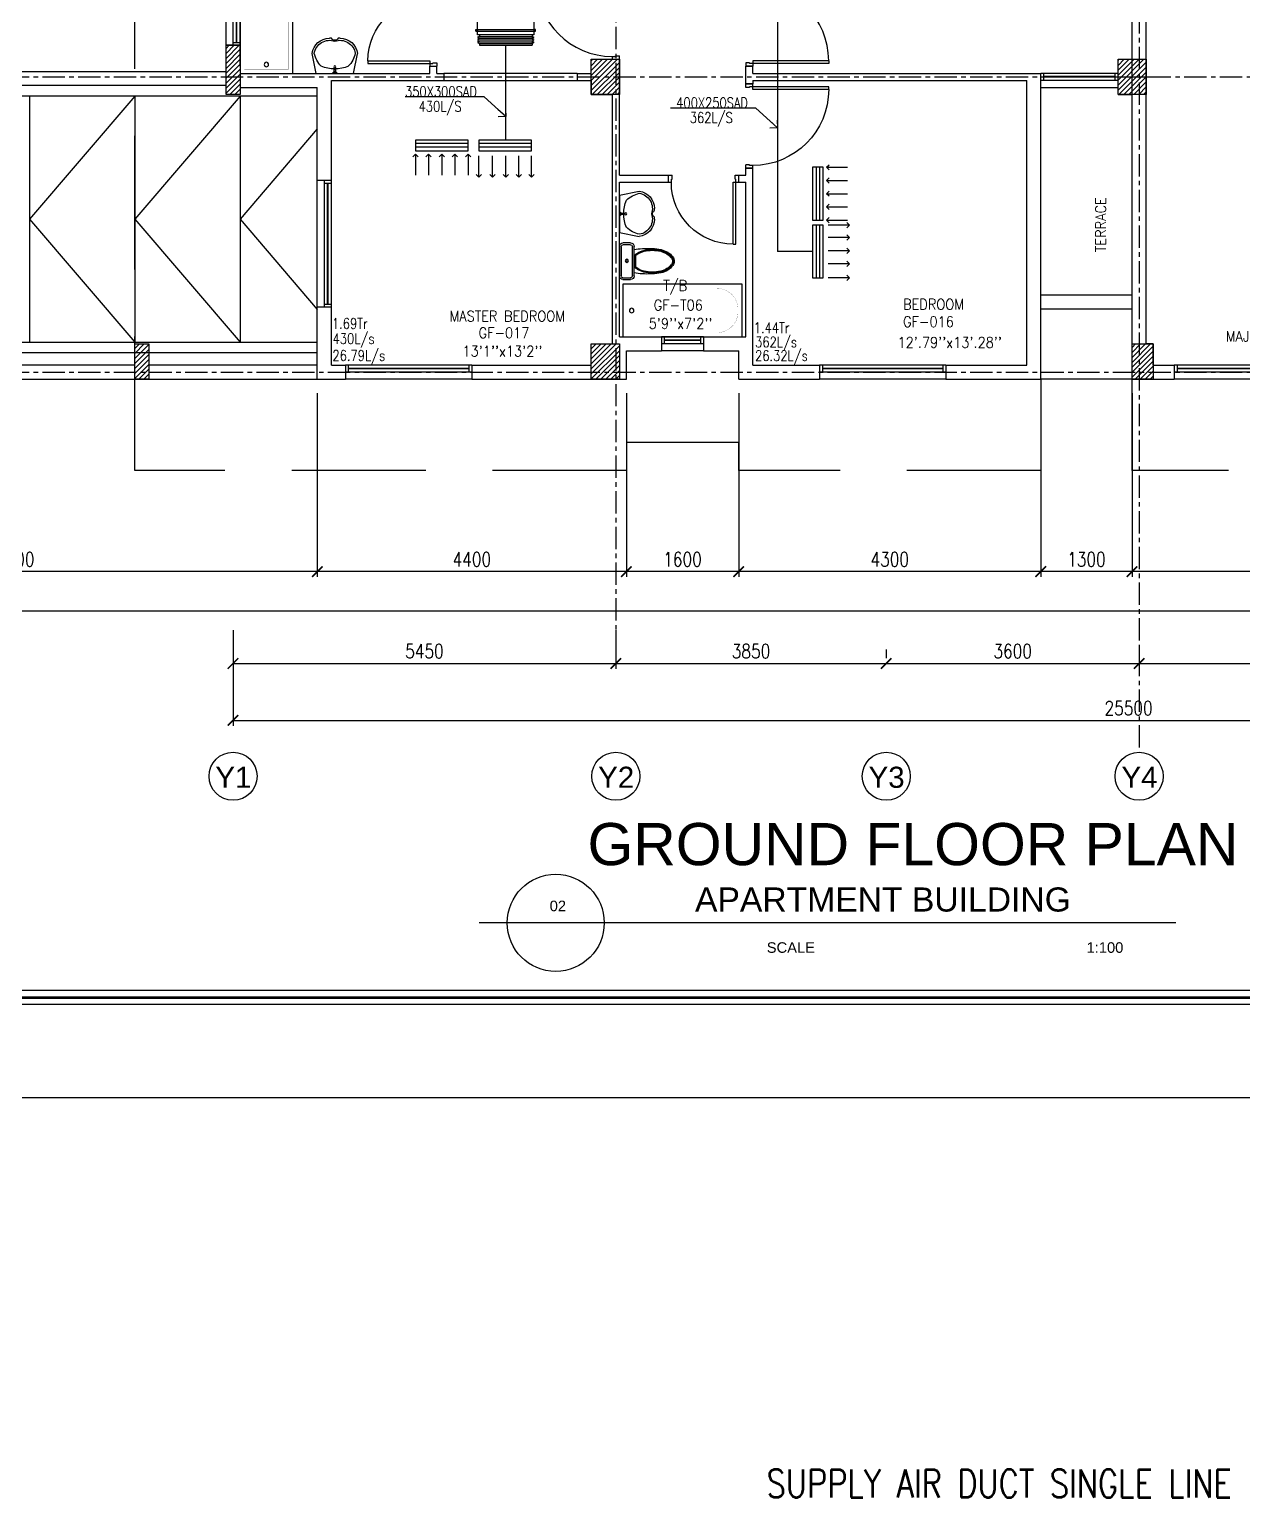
# Model space of a CAD drawing. Header units: millimetres. Extents: x -1288794 to 2153086, y -2701644 to -1335282.
# Drawn here: x 716046 to 733320, y -1525183 to -1504293 of the extents above; entities that cross this region are included whole.
import ezdxf
from ezdxf.enums import TextEntityAlignment as Align

# ---------------------------------------------------------------- set-up
doc = ezdxf.new("R2010")
doc.units = ezdxf.units.MM
doc.header["$LTSCALE"] = 100
doc.header["$PDMODE"] = 34
for name, pattern in [('CENTER', [50.8, 31.75, -6.35, 6.35, -6.35]), ('DASHED2', [9.525, 6.35, -3.175]), ('HIDDEN', [9.525, 6.35, -3.175])]:
    doc.linetypes.add(name, pattern=pattern)
for name, color, linetype in [('A-ANNO-DIMS', 1, 'Continuous'), ('A-ANNO-SYMB', 33, 'Continuous'), ('A-ANNO-TEXT', 8, 'Continuous'), ('A-AREA', 8, 'CENTER'), ('A-DOOR', 4, 'Continuous'), ('A-FLOR-OVHD', 4, 'DASHED2'), ('A-FLOR-PFIX', 8, 'Continuous'), ('A-FLOR-SPCL', 8, 'Continuous'), ('A-GLAZ', 5, 'Continuous'), ('A-GRID', 253, 'CENTER'), ('A-WALL-FULL', 8, 'Continuous'), ('AC- SUIPPOR', 7, 'HIDDEN'), ('AC-HLTEXT', 100, 'Continuous'), ('AC-SAD', 3, 'Continuous'), ('AC-SAD TEXT', 3, 'Continuous'), ('AC-UNIT', 5, 'Continuous'), ('HATCH', 251, 'Continuous'), ('L-WALK', 8, 'Continuous'), ('LOGO LINE', 7, 'Continuous'), ('LOGO1LINE', 7, 'Continuous'), ('RETURN GRILL RIGHT', 1, 'Continuous'), ('S-COL- HACT.', 9, 'Continuous'), ('S-COL.', 8, 'Continuous'), ('SUPPLY GRILL RIGHT', 3, 'Continuous'), ('TEXT', 4, 'Continuous'), ('WALL', 42, 'Continuous')]:
    doc.layers.add(name, color=color, linetype=linetype)
doc.styles.add('ISTILO', font='sanss___.ttf', dxfattribs={"width": 0.8, "height": 400})
doc.styles.add('ROMANS', font='romans.shx', dxfattribs={"width": 0.8})
doc.styles.add('SANSSERIF', font='sas_____.pfb')
doc.styles.add('SIMPLEX', font='simplex.shx', dxfattribs={"width": 0.8})
doc.dimstyles.new('100 of DIM2', dxfattribs={"dimscale": 0, "dimtxt": 200, "dimasz": 150, "dimexe": 75, "dimexo": 200, "dimgap": 75, "dimtad": 1, "dimdec": 0, "dimrnd": 5, "dimzin": 0, "dimdsep": 46, "dimtxsty": 'ROMANS', "dimblk": 'ARCHTICK', "dimcen": 100, "dimclrd": 94, "dimclre": 94, "dimclrt": 2, "dimadec": 0, "dimazin": 0, "dimtfac": 1, "dimtdec": 0, "dimtofl": 0, "dimtmove": 2, "dimatfit": 3, "dimldrblk": 'OPEN90', "dimfxl": 75, "dimtolj": 1, "dimtzin": 0, "dimarcsym": 0})
pattern_1 = [(45, (1840901.617, -1109556.65), (-35.355339, 35.355339), [])]

# ---------------------------------------------------------------- blocks, each defined once
blk = doc.blocks.new('W-180')
for p, q in [((1800, 100), (0, 100)), ((1800, 0), (0, 0)), ((40, 0), (40, 100)), ((1760, 100), (1760, 0))]:
    blk.add_line(p, q)
at = {"linetype": 'Continuous'}
for p, q in [((1760, 53), (40, 53)), ((1760, 47), (40, 47))]:
    blk.add_line(p, q, dxfattribs=at)
blk = doc.blocks.new('D-100-R1')
for p, q in [((-80, 980), (-80, 100)), ((-80, 980), (-40, 980)), ((-40, 980), (-40, 55)), ((-1000, 100), (-1000, 0)), ((-1000, 100), (-960, 100)), ((-960, 100), (-960, 55)), ((-960, 55), (-950, 55)), ((-950, 55), (-950, 0)), ((-80, 100), (0, 100)), ((-50, 55), (-50, 0)), ((-50, 55), (-40, 55)), ((-50, 0), (0, 0)), ((0, 100), (0, 0)), ((-1000, 0), (-950, 0))]:
    blk.add_line(p, q)
at = {"linetype": 'Continuous'}
blk.add_arc((-80, 100), 880, 90, 180, dxfattribs=at)
blk = doc.blocks.new('D-120-R1')
for p, q in [((-80, 1180), (-40, 1180)), ((-80, 1180), (-80, 100)), ((-40, 1180), (-40, 55)), ((-1200, 100), (-1160, 100)), ((-1200, 100), (-1200, 0)), ((-1160, 100), (-1160, 55)), ((-1160, 55), (-1150, 55)), ((-1150, 55), (-1150, 0)), ((-80, 100), (0, 100)), ((-50, 55), (-40, 55)), ((-50, 55), (-50, 0)), ((-50, 0), (0, 0)), ((0, 100), (0, 0)), ((-1200, 0), (-1150, 0))]:
    blk.add_line(p, q)
at = {"linetype": 'Continuous'}
blk.add_arc((-80, 100), 1080, 90, 180, dxfattribs=at)
blk = doc.blocks.new('LAV-4')
for p, q in [((-266, 0), (-322, -283)), ((-266, 0), (268, 0)), ((268, 0), (324, -280)), ((-48, -500), (-75, -500)), ((75, -500), (50, -500))]:
    blk.add_line(p, q)
for points in [[(-25, 0), (-25, -18), (25, -18), (25, 0)], [(-9, -20), (-9, -57), (8, -57), (8, -20)]]:
    blk.add_lwpolyline(points, close=True)
blk.add_circle((0, -91), 15.4)
for centre, radius, start, end in [((74, -366), 375, 135.3333, 167.1432), ((0, -539), 477, 66.1261, 113.874), ((-74, -366), 375, 12.5199, 44.6667), ((-75, -250), 250, 187.6784, 270), ((-75, -250), 220, 188.5814, 289.9523), ((75, -250), 220, 250.0878, 350.8515), ((75, -250), 250, 270, 353.0121), ((1, -527), 55.9, 28.7827, 151.2173), ((50, -499), 0, 238.1883, 0)]:
    blk.add_arc(centre, radius, start, end)
blk = doc.blocks.new('BT-2')
blk.add_lwpolyline([(0, 750), (1700, 750), (1700, 0), (0, 0)], close=True)
at = {"const_width": 2}
blk.add_lwpolyline([(60, 690), (1340, 690, -0.414214), (1640, 390), (1640, 360, -0.414214), (1340, 60), (60, 60)], format="xyb", close=True, dxfattribs=at)
blk.add_circle((125, 375), 31.9)
blk = doc.blocks.new('W-60')
for p, q in [((600, 100), (0, 100)), ((600, 0), (0, 0)), ((40, 0), (40, 100)), ((560, 100), (560, 0))]:
    blk.add_line(p, q)
at = {"linetype": 'Continuous'}
for p, q in [((560, 53), (40, 53)), ((560, 47), (40, 47))]:
    blk.add_line(p, q, dxfattribs=at)
blk = doc.blocks.new('WC-1')
for p, q in [((-210, 0), (210, 0)), ((-260, -160), (-260, -50)), ((-235, -160), (-235, -50)), ((-210, -25), (210, -25)), ((210, -185), (-210, -185)), ((235, -50), (235, -160)), ((260, -50), (260, -160)), ((210, -210), (-210, -210)), ((91, -223), (-91, -223)), ((86, -235), (-86, -235))]:
    blk.add_line(p, q)
for radius in [22.1, 17.1]:
    blk.add_circle((-6, -107), radius)
for centre, radius, start, end in [((-210, -50), 50, 90, 180), ((-210, -160), 50, 180, 270), ((-210, -50), 25, 90, 180), ((-210, -160), 25, 180, 270), ((210, -50), 50, 360, 90), ((210, -50), 25, 360, 90), ((210, -160), 25, 270, 360), ((210, -160), 50, 270, 360), ((722, -383), 904, 168.9529, 184.0632), ((352, -470), 520, 166.4766, 180), ((352, -470), 507, 166.4766, 180), ((178, -428), 341, 149.8586, 166.4766), ((178, -428), 328, 149.8586, 166.4766), ((69, -365), 214, 138.4152, 149.8586), ((69, -365), 201, 139.9943, 149.8586), ((-69, -365), 201, 30.1414, 40.0057), ((-69, -365), 214, 30.1414, 41.5848), ((-178, -428), 328, 13.5234, 30.1414), ((-178, -428), 341, 13.5234, 30.1414), ((-352, -470), 507, 360, 13.5234), ((-352, -470), 520, 360, 13.5234), ((352, -470), 532, 177.5541, 180), ((352, -470), 532, 180, 193.5234), ((352, -470), 520, 180, 193.5234), ((178, -512), 353, 193.5234, 210.1414), ((352, -470), 507, 180, 193.5234), ((178, -512), 341, 193.5234, 210.1414), ((178, -512), 328, 193.5234, 210.1414), ((-178, -512), 328, 329.8586, 346.4766), ((-178, -512), 341, 329.8586, 346.4766), ((-178, -512), 353, 329.8586, 346.4766), ((-352, -470), 507, 346.4766, 360), ((-352, -470), 520, 346.4766, 360), ((-352, -470), 532, 346.4766, 360), ((-352, -470), 532, 360, 2.4459), ((69, -575), 226, 210.1414, 234.4972), ((69, -575), 214, 210.1414, 234.4972), ((69, -575), 201, 210.1414, 234.4972), ((0, -672), 108, 234.4972, 270), ((0, -672), 95.9, 234.4972, 270), ((0, -672), 83.4, 234.4972, 270), ((0, -672), 83.4, 270, 305.5028), ((0, -672), 95.9, 270, 305.5028), ((0, -672), 108, 270, 305.5028), ((-69, -575), 201, 305.5028, 329.8586), ((-69, -575), 214, 305.5028, 329.8586), ((-69, -575), 226, 305.5028, 329.8586)]:
    blk.add_arc(centre, radius, start, end)
at = {"linetype": 'Continuous', "ltscale": 50}
blk.add_arc((-722, -383), 904, 355.9368, 11.0471, dxfattribs=at)
blk = doc.blocks.new('_ArchTick')
at = {"color": 0, "linetype": 'ByBlock', "const_width": 0.15}
blk.add_lwpolyline([(-0.5, -0.5), (0.5, 0.5)], dxfattribs=at)
blk = doc.blocks.new('*D156')
at = {"layer": 'A-ANNO-DIMS', "color": 94, "lineweight": -2, "ltscale": 3, "transparency": 16777216}
for p, q in [((718946, -1512840), (718946, -1513390)), ((724396, -1512840), (724396, -1513390)), ((718946, -1513315), (724396, -1513315))]:
    blk.add_line(p, q, dxfattribs=at)
at = {"layer": 'Defpoints', "color": 0, "ltscale": 3, "transparency": 16777216}
for p in [(718946, -1512640), (724396, -1512640), (724396, -1513315)]:
    blk.add_point(p, dxfattribs=at)
at = {"layer": 'A-ANNO-DIMS', "color": 94, "lineweight": -2, "ltscale": 3, "transparency": 16777216, "xscale": 150, "yscale": 150, "zscale": 150, "rotation": 180}
blk.add_blockref('_ArchTick', (718946, -1513315), dxfattribs=at)
at = {"layer": 'A-ANNO-DIMS', "color": 94, "lineweight": -2, "ltscale": 3, "transparency": 16777216, "xscale": 150, "yscale": 150, "zscale": 150}
blk.add_blockref('_ArchTick', (724396, -1513315), dxfattribs=at)
at = {"layer": 'A-ANNO-DIMS', "color": 2, "ltscale": 3, "transparency": 16777216, "insert": (721671, -1513140), "char_height": 200, "attachment_point": 5, "style": 'ROMANS'}
blk.add_mtext('\\A1;5450', dxfattribs=at)
blk = doc.blocks.new('_Open90')
at = {"color": 0, "linetype": 'ByBlock', "lineweight": -2}
for p, q in [((0, 0), (-1, 0)), ((-0.5, 0.5), (0, 0)), ((0, 0), (-0.5, -0.5))]:
    blk.add_line(p, q, dxfattribs=at)
blk = doc.blocks.new('*D157')
at = {"layer": 'A-ANNO-DIMS', "color": 94, "lineweight": -2, "ltscale": 3, "transparency": 16777216}
for p, q in [((724396, -1512840), (724396, -1513390)), ((728246, -1513115), (728246, -1513240)), ((724396, -1513315), (728246, -1513315))]:
    blk.add_line(p, q, dxfattribs=at)
at = {"layer": 'Defpoints', "color": 0, "ltscale": 3, "transparency": 16777216}
for p in [(724396, -1512640), (728246, -1513315), (728246, -1513315)]:
    blk.add_point(p, dxfattribs=at)
at = {"layer": 'A-ANNO-DIMS', "color": 94, "lineweight": -2, "ltscale": 3, "transparency": 16777216, "xscale": 150, "yscale": 150, "zscale": 150, "rotation": 180}
blk.add_blockref('_ArchTick', (724396, -1513315), dxfattribs=at)
at = {"layer": 'A-ANNO-DIMS', "color": 94, "lineweight": -2, "ltscale": 3, "transparency": 16777216, "xscale": 150, "yscale": 150, "zscale": 150}
blk.add_blockref('_ArchTick', (728246, -1513315), dxfattribs=at)
at = {"layer": 'A-ANNO-DIMS', "color": 2, "ltscale": 3, "transparency": 16777216, "insert": (726321, -1513140), "char_height": 200, "attachment_point": 5, "style": 'ROMANS'}
blk.add_mtext('\\A1;3850', dxfattribs=at)
blk = doc.blocks.new('*D158')
at = {"layer": 'A-ANNO-DIMS', "color": 94, "lineweight": -2, "ltscale": 3, "transparency": 16777216}
for p, q in [((728246, -1513115), (728246, -1513240)), ((731846, -1513115), (731846, -1513240)), ((728246, -1513315), (731846, -1513315))]:
    blk.add_line(p, q, dxfattribs=at)
at = {"layer": 'Defpoints', "color": 0, "ltscale": 3, "transparency": 16777216}
for p in [(728246, -1513315), (731846, -1513315), (731846, -1513315)]:
    blk.add_point(p, dxfattribs=at)
at = {"layer": 'A-ANNO-DIMS', "color": 94, "lineweight": -2, "ltscale": 3, "transparency": 16777216, "xscale": 150, "yscale": 150, "zscale": 150, "rotation": 180}
blk.add_blockref('_ArchTick', (728246, -1513315), dxfattribs=at)
at = {"layer": 'A-ANNO-DIMS', "color": 94, "lineweight": -2, "ltscale": 3, "transparency": 16777216, "xscale": 150, "yscale": 150, "zscale": 150}
blk.add_blockref('_ArchTick', (731846, -1513315), dxfattribs=at)
at = {"layer": 'A-ANNO-DIMS', "color": 2, "ltscale": 3, "transparency": 16777216, "insert": (730046, -1513140), "char_height": 200, "attachment_point": 5, "style": 'ROMANS'}
blk.add_mtext('\\A1;3600', dxfattribs=at)
blk = doc.blocks.new('*D159')
at = {"layer": 'A-ANNO-DIMS', "color": 94, "lineweight": -2, "ltscale": 3, "transparency": 16777216}
for p, q in [((731846, -1513115), (731846, -1513240)), ((736796, -1513115), (736796, -1513240)), ((731846, -1513315), (736796, -1513315))]:
    blk.add_line(p, q, dxfattribs=at)
at = {"layer": 'Defpoints', "color": 0, "ltscale": 3, "transparency": 16777216}
for p in [(731846, -1513315), (736796, -1513315), (736796, -1513315)]:
    blk.add_point(p, dxfattribs=at)
at = {"layer": 'A-ANNO-DIMS', "color": 94, "lineweight": -2, "ltscale": 3, "transparency": 16777216, "xscale": 150, "yscale": 150, "zscale": 150, "rotation": 180}
blk.add_blockref('_ArchTick', (731846, -1513315), dxfattribs=at)
at = {"layer": 'A-ANNO-DIMS', "color": 94, "lineweight": -2, "ltscale": 3, "transparency": 16777216, "xscale": 150, "yscale": 150, "zscale": 150}
blk.add_blockref('_ArchTick', (736796, -1513315), dxfattribs=at)
at = {"layer": 'A-ANNO-DIMS', "color": 2, "ltscale": 3, "transparency": 16777216, "insert": (734321, -1513140), "char_height": 200, "attachment_point": 5, "style": 'ROMANS'}
blk.add_mtext('\\A1;4950', dxfattribs=at)
blk = doc.blocks.new('*D161')
at = {"layer": 'A-ANNO-DIMS', "color": 94, "lineweight": -2, "ltscale": 3, "transparency": 16777216}
for p, q in [((718946, -1512975), (718946, -1514200)), ((744446, -1512975), (744446, -1514200)), ((718946, -1514125), (744446, -1514125))]:
    blk.add_line(p, q, dxfattribs=at)
at = {"layer": 'Defpoints', "color": 0, "ltscale": 3, "transparency": 16777216}
for p in [(718946, -1512775), (744446, -1512775), (744446, -1514125)]:
    blk.add_point(p, dxfattribs=at)
at = {"layer": 'A-ANNO-DIMS', "color": 94, "lineweight": -2, "ltscale": 3, "transparency": 16777216, "xscale": 150, "yscale": 150, "zscale": 150, "rotation": 180}
blk.add_blockref('_ArchTick', (718946, -1514125), dxfattribs=at)
at = {"layer": 'A-ANNO-DIMS', "color": 94, "lineweight": -2, "ltscale": 3, "transparency": 16777216, "xscale": 150, "yscale": 150, "zscale": 150}
blk.add_blockref('_ArchTick', (744446, -1514125), dxfattribs=at)
at = {"layer": 'A-ANNO-DIMS', "color": 2, "ltscale": 3, "transparency": 16777216, "insert": (731696, -1513950), "char_height": 200, "attachment_point": 5, "style": 'ROMANS'}
blk.add_mtext('\\A1;25500', dxfattribs=at)
blk = doc.blocks.new('*D162')
at = {"layer": 'A-ANNO-DIMS', "color": 94, "linetype": 'Continuous', "lineweight": -2, "ltscale": 3, "transparency": 16777216}
for p, q in [((731746, -1509469), (731746, -1512083)), ((744546, -1509469), (744546, -1512083)), ((744546, -1512008), (731746, -1512008))]:
    blk.add_line(p, q, dxfattribs=at)
at = {"layer": 'Defpoints', "color": 0, "linetype": 'Continuous', "ltscale": 3, "transparency": 16777216}
for p in [(731746, -1509269), (744546, -1509269), (731746, -1512008)]:
    blk.add_point(p, dxfattribs=at)
at = {"layer": 'A-ANNO-DIMS', "color": 94, "linetype": 'Continuous', "lineweight": -2, "ltscale": 3, "transparency": 16777216, "xscale": 150, "yscale": 150, "zscale": 150, "rotation": 180}
blk.add_blockref('_ArchTick', (731746, -1512008), dxfattribs=at)
at = {"layer": 'A-ANNO-DIMS', "color": 94, "linetype": 'Continuous', "lineweight": -2, "ltscale": 3, "transparency": 16777216, "xscale": 150, "yscale": 150, "zscale": 150}
blk.add_blockref('_ArchTick', (744546, -1512008), dxfattribs=at)
at = {"layer": 'A-ANNO-DIMS', "color": 2, "linetype": 'Continuous', "ltscale": 3, "transparency": 16777216, "insert": (738146, -1511833), "char_height": 200, "attachment_point": 5, "style": 'ROMANS'}
blk.add_mtext('\\A1;12800', dxfattribs=at)
blk = doc.blocks.new('*D163')
at = {"layer": 'A-ANNO-DIMS', "color": 94, "linetype": 'Continuous', "lineweight": -2, "ltscale": 3, "transparency": 16777216}
for p, q in [((730446, -1509469), (730446, -1512083)), ((731746, -1509469), (731746, -1512083)), ((731746, -1512008), (730446, -1512008))]:
    blk.add_line(p, q, dxfattribs=at)
at = {"layer": 'Defpoints', "color": 0, "linetype": 'Continuous', "ltscale": 3, "transparency": 16777216}
for p in [(730446, -1509269), (731746, -1509269), (730446, -1512008)]:
    blk.add_point(p, dxfattribs=at)
at = {"layer": 'A-ANNO-DIMS', "color": 94, "linetype": 'Continuous', "lineweight": -2, "ltscale": 3, "transparency": 16777216, "xscale": 150, "yscale": 150, "zscale": 150, "rotation": 180}
blk.add_blockref('_ArchTick', (730446, -1512008), dxfattribs=at)
at = {"layer": 'A-ANNO-DIMS', "color": 94, "linetype": 'Continuous', "lineweight": -2, "ltscale": 3, "transparency": 16777216, "xscale": 150, "yscale": 150, "zscale": 150}
blk.add_blockref('_ArchTick', (731746, -1512008), dxfattribs=at)
at = {"layer": 'A-ANNO-DIMS', "color": 2, "linetype": 'Continuous', "ltscale": 3, "transparency": 16777216, "insert": (731096, -1511833), "char_height": 200, "attachment_point": 5, "style": 'ROMANS'}
blk.add_mtext('\\A1;1300', dxfattribs=at)
blk = doc.blocks.new('*D164')
at = {"layer": 'A-ANNO-DIMS', "color": 94, "linetype": 'Continuous', "lineweight": -2, "ltscale": 3, "transparency": 16777216}
for p, q in [((726146, -1509469), (726146, -1512083)), ((730446, -1509469), (730446, -1512083)), ((730446, -1512008), (726146, -1512008))]:
    blk.add_line(p, q, dxfattribs=at)
at = {"layer": 'Defpoints', "color": 0, "linetype": 'Continuous', "ltscale": 3, "transparency": 16777216}
for p in [(726146, -1509269), (730446, -1509269), (726146, -1512008)]:
    blk.add_point(p, dxfattribs=at)
at = {"layer": 'A-ANNO-DIMS', "color": 94, "linetype": 'Continuous', "lineweight": -2, "ltscale": 3, "transparency": 16777216, "xscale": 150, "yscale": 150, "zscale": 150, "rotation": 180}
blk.add_blockref('_ArchTick', (726146, -1512008), dxfattribs=at)
at = {"layer": 'A-ANNO-DIMS', "color": 94, "linetype": 'Continuous', "lineweight": -2, "ltscale": 3, "transparency": 16777216, "xscale": 150, "yscale": 150, "zscale": 150}
blk.add_blockref('_ArchTick', (730446, -1512008), dxfattribs=at)
at = {"layer": 'A-ANNO-DIMS', "color": 2, "linetype": 'Continuous', "ltscale": 3, "transparency": 16777216, "insert": (728296, -1511833), "char_height": 200, "attachment_point": 5, "style": 'ROMANS'}
blk.add_mtext('\\A1;4300', dxfattribs=at)
blk = doc.blocks.new('*D165')
at = {"layer": 'A-ANNO-DIMS', "color": 94, "linetype": 'Continuous', "lineweight": -2, "ltscale": 3, "transparency": 16777216}
for p, q in [((724546, -1509469), (724546, -1512083)), ((726146, -1509469), (726146, -1512083)), ((726146, -1512008), (724546, -1512008))]:
    blk.add_line(p, q, dxfattribs=at)
at = {"layer": 'Defpoints', "color": 0, "linetype": 'Continuous', "ltscale": 3, "transparency": 16777216}
for p in [(724546, -1509269), (726146, -1509269), (724546, -1512008)]:
    blk.add_point(p, dxfattribs=at)
at = {"layer": 'A-ANNO-DIMS', "color": 94, "linetype": 'Continuous', "lineweight": -2, "ltscale": 3, "transparency": 16777216, "xscale": 150, "yscale": 150, "zscale": 150, "rotation": 180}
blk.add_blockref('_ArchTick', (724546, -1512008), dxfattribs=at)
at = {"layer": 'A-ANNO-DIMS', "color": 94, "linetype": 'Continuous', "lineweight": -2, "ltscale": 3, "transparency": 16777216, "xscale": 150, "yscale": 150, "zscale": 150}
blk.add_blockref('_ArchTick', (726146, -1512008), dxfattribs=at)
at = {"layer": 'A-ANNO-DIMS', "color": 2, "linetype": 'Continuous', "ltscale": 3, "transparency": 16777216, "insert": (725346, -1511833), "char_height": 200, "attachment_point": 5, "style": 'ROMANS'}
blk.add_mtext('\\A1;1600', dxfattribs=at)
blk = doc.blocks.new('*D166')
at = {"layer": 'A-ANNO-DIMS', "color": 94, "linetype": 'Continuous', "lineweight": -2, "ltscale": 3, "transparency": 16777216}
for p, q in [((720146, -1509469), (720146, -1512083)), ((724546, -1509469), (724546, -1512083)), ((724546, -1512008), (720146, -1512008))]:
    blk.add_line(p, q, dxfattribs=at)
at = {"layer": 'Defpoints', "color": 0, "linetype": 'Continuous', "ltscale": 3, "transparency": 16777216}
for p in [(720146, -1509269), (724546, -1509269), (720146, -1512008)]:
    blk.add_point(p, dxfattribs=at)
at = {"layer": 'A-ANNO-DIMS', "color": 94, "linetype": 'Continuous', "lineweight": -2, "ltscale": 3, "transparency": 16777216, "xscale": 150, "yscale": 150, "zscale": 150, "rotation": 180}
blk.add_blockref('_ArchTick', (720146, -1512008), dxfattribs=at)
at = {"layer": 'A-ANNO-DIMS', "color": 94, "linetype": 'Continuous', "lineweight": -2, "ltscale": 3, "transparency": 16777216, "xscale": 150, "yscale": 150, "zscale": 150}
blk.add_blockref('_ArchTick', (724546, -1512008), dxfattribs=at)
at = {"layer": 'A-ANNO-DIMS', "color": 2, "linetype": 'Continuous', "ltscale": 3, "transparency": 16777216, "insert": (722346, -1511833), "char_height": 200, "attachment_point": 5, "style": 'ROMANS'}
blk.add_mtext('\\A1;4400', dxfattribs=at)
blk = doc.blocks.new('*D167')
at = {"layer": 'A-ANNO-DIMS', "color": 94, "linetype": 'Continuous', "lineweight": -2, "ltscale": 3, "transparency": 16777216}
for p, q in [((711546, -1509469), (711546, -1512083)), ((720146, -1509469), (720146, -1512083)), ((720146, -1512008), (711546, -1512008))]:
    blk.add_line(p, q, dxfattribs=at)
at = {"layer": 'Defpoints', "color": 0, "linetype": 'Continuous', "ltscale": 3, "transparency": 16777216}
for p in [(711546, -1509269), (720146, -1509269), (711546, -1512008)]:
    blk.add_point(p, dxfattribs=at)
at = {"layer": 'A-ANNO-DIMS', "color": 94, "linetype": 'Continuous', "lineweight": -2, "ltscale": 3, "transparency": 16777216, "xscale": 150, "yscale": 150, "zscale": 150, "rotation": 180}
blk.add_blockref('_ArchTick', (711546, -1512008), dxfattribs=at)
at = {"layer": 'A-ANNO-DIMS', "color": 94, "linetype": 'Continuous', "lineweight": -2, "ltscale": 3, "transparency": 16777216, "xscale": 150, "yscale": 150, "zscale": 150}
blk.add_blockref('_ArchTick', (720146, -1512008), dxfattribs=at)
at = {"layer": 'A-ANNO-DIMS', "color": 2, "linetype": 'Continuous', "ltscale": 3, "transparency": 16777216, "insert": (715846, -1511833), "char_height": 200, "attachment_point": 5, "style": 'ROMANS'}
blk.add_mtext('\\A1;8600', dxfattribs=at)
blk = doc.blocks.new('A$C44FB0367')
at = {"layer": 'WALL', "ltscale": 30}
h = blk.add_hatch(dxfattribs=at)
h.set_pattern_fill('NET3', color=2, scale=100, style=0)
h.set_pattern_definition([(0, (19935.246, -11666.627), (0, 12.5), []), (60, (19935.246, -11666.627), (-10.8253175, 6.25), []), (120, (19935.246, -11666.627), (-10.8253175, -6.25), [])])
h.paths.add_polyline_path([(775, 250), (775, 275), (25, 275), (25, 250)])
at = {"layer": 'WALL', "color": 5, "ltscale": 30}
for p, q in [((25, 250), (25, 275)), ((25, 275), (775, 275)), ((775, 250), (775, 275))]:
    blk.add_line(p, q, dxfattribs=at)
at = {"layer": 'WALL', "color": 8, "ltscale": 30}
for p, q in [((25, -275), (0, -287.5)), ((0, -287.5), (25, -300)), ((25, -300), (0, -312.5)), ((0, -312.5), (25, -325)), ((25, -325), (0, -337.5)), ((0, -337.5), (25, -350)), ((25, -350), (0, -362.5)), ((0, -362.5), (25, -375)), ((25, -250), (25, -275)), ((25, -250), (25, -275)), ((25, -275), (775, -275)), ((25, -300), (775, -300)), ((25, -325), (775, -325)), ((25, -350), (775, -350)), ((25, -375), (775, -375)), ((25, -375), (25, -400)), ((25, -400), (775, -400)), ((775, -250), (775, -275)), ((775, -275), (800, -287.5)), ((800, -287.5), (775, -300)), ((775, -300), (800, -312.5)), ((800, -312.5), (775, -325)), ((775, -325), (800, -337.5)), ((800, -337.5), (775, -350)), ((775, -350), (800, -362.5)), ((800, -362.5), (775, -375)), ((775, -375), (775, -400))]:
    blk.add_line(p, q, dxfattribs=at)
at = {"layer": 'WALL', "color": 5, "ltscale": 30}
blk.add_lwpolyline([(0, 250), (800, 250), (800, -250), (0, -250)], close=True, dxfattribs=at)
blk = doc.blocks.new('A$C5F1D0244')
at = {"layer": 'AC- SUIPPOR', "ltscale": 5}
for p, q in [((-25, 425), (-25, -425)), ((0, 425), (0, -425))]:
    blk.add_line(p, q, dxfattribs=at)
at = {"layer": 'AC- SUIPPOR', "ltscale": 30}
for points in [[(-25, 400), (0, 400), (0, 425), (-25, 425)], [(-25, -400), (0, -400), (0, -425), (-25, -425)]]:
    blk.add_lwpolyline(points, close=True, dxfattribs=at)
for centre in [(-12.5, 412.5), (-12.5, -412.5)]:
    blk.add_circle(centre, 5, dxfattribs=at)
blk = doc.blocks.new('SUPPLY GRILL RIGHT')
at = {"layer": 'SUPPLY GRILL RIGHT'}
for p, q in [((375, 25), (-375, 25)), ((375, -25), (375, 25)), ((375, -25), (-375, -25)), ((375, -75), (375, -25))]:
    blk.add_line(p, q, dxfattribs=at)
blk.add_lwpolyline([(-375, -75), (375, -75), (375, 75), (-375, 75)], close=True, dxfattribs=at)
for points in [[(-375, -450), (-375, -150)], [(-178.5, -450), (-178.5, -150)], [(9, -450), (9, -150)], [(196.5, -450), (196.5, -150)], [(375, -450), (375, -150)]]:
    blk.add_leader(points, dimstyle='100 of DIM2', override={"dimscale": 1, "dimasz": 75, "dimtad": 0, "dimclrd": 0, "dimfxl": 0.2}, dxfattribs=at)
blk = doc.blocks.new('RETURN GRILL RIGHT')
at = {"layer": 'RETURN GRILL RIGHT'}
for p, q in [((375, 25), (-375, 25)), ((375, -25), (-375, -25))]:
    blk.add_line(p, q, dxfattribs=at)
blk.add_lwpolyline([(-375, -75), (375, -75), (375, 75), (-375, 75)], close=True, dxfattribs=at)
for points in [[(-375, -125), (-375, -425)], [(-187.5, -125), (-187.5, -425)], [(0, -125), (0, -425)], [(187.5, -125), (187.5, -425)], [(375, -125), (375, -425)]]:
    blk.add_leader(points, dimstyle='100 of DIM2', override={"dimscale": 1, "dimasz": 75, "dimtad": 0, "dimclrd": 0, "dimfxl": 0.2}, dxfattribs=at)

msp = doc.modelspace()

# ---------------------------------------------------------------- hatches: boundary and pattern name
at = {"layer": 'S-COL- HACT.', "linetype": 'Continuous', "ltscale": 3}
h = msp.add_hatch(dxfattribs=at)
h.set_pattern_fill('ANSI31', color=256, scale=400, style=0)
h.set_pattern_definition(pattern_1)
h.paths.add_polyline_path([(718846.4, -1505218.6), (718846.4, -1504518.6), (719046.4, -1504518.6), (719046.4, -1505218.6)])
h = msp.add_hatch(dxfattribs=at)
h.set_pattern_fill('ANSI31', color=256, scale=400, style=0)
h.set_pattern_definition(pattern_1)
h.paths.add_polyline_path([(724446.4, -1504718.6), (724446.4, -1505218.6), (724046.4, -1505218.6), (724046.4, -1504718.6)])
h = msp.add_hatch(dxfattribs=at)
h.set_pattern_fill('ANSI31', color=256, scale=400, style=0)
h.set_pattern_definition(pattern_1)
h.paths.add_polyline_path([(731946.4, -1504718.6), (731946.4, -1505218.6), (731546.4, -1505218.6), (731546.4, -1504718.6)])
h = msp.add_hatch(dxfattribs=at)
h.set_pattern_fill('ANSI31', color=256, scale=400, style=0)
h.set_pattern_definition(pattern_1)
h.paths.add_polyline_path([(717746.4, -1508768.6), (717746.4, -1509268.6), (717546.4, -1509268.6), (717546.4, -1508768.6)])
h = msp.add_hatch(dxfattribs=at)
h.set_pattern_fill('ANSI31', color=256, scale=400, style=0)
h.set_pattern_definition(pattern_1)
h.paths.add_polyline_path([(724446.4, -1508768.6), (724446.4, -1509268.6), (724046.4, -1509268.6), (724046.4, -1508768.6)])
h = msp.add_hatch(dxfattribs=at)
h.set_pattern_fill('ANSI31', color=256, scale=400, style=0)
h.set_pattern_definition([(45, (961441.62, -1509993.415), (-35.355339, 35.355339), [])])
h.paths.add_polyline_path([(732046.4, -1508768.6), (732046.4, -1509268.6), (731746.4, -1509268.6), (731746.4, -1508768.6)])

# ---------------------------------------------------------------- linework, layer by layer
at = {"layer": 'A-ANNO-SYMB', "ltscale": 3}
for centre in [(718946.4, -1514919.1), (724396.4, -1514919.1), (728246.4, -1514919.1), (731846.4, -1514919.1)]:
    msp.add_circle(centre, 342.2, dxfattribs=at)
at = {"layer": 'A-AREA', "linetype": 'Continuous', "ltscale": 3}
for p, q in [((711546.4, -1504893.6), (718846.4, -1504893.6)), ((718846.4, -1505093.6), (711546.4, -1505093.6)), ((717546.4, -1509068.6), (711546.4, -1509068.6)), ((720146.4, -1509068.6), (717746.4, -1509068.6)), ((711546.4, -1509268.6), (720146.4, -1509268.6))]:
    msp.add_line(p, q, dxfattribs=at)
at = {"layer": 'A-AREA', "ltscale": 15}
msp.add_line((746646.4, -1512568.6), (711546.4, -1512568.6), dxfattribs=at)
at = {"layer": 'A-FLOR-OVHD', "linetype": 'Continuous', "ltscale": 3}
for p, q in [((723846.4, -1504918.6), (721946.4, -1504918.6)), ((721946.4, -1505018.6), (723846.4, -1505018.6))]:
    msp.add_line(p, q, dxfattribs=at)
at = {"layer": 'A-FLOR-OVHD', "ltscale": 3}
msp.add_lwpolyline([(744546.4, -1509268.6), (744546.4, -1510568.6), (731746.4, -1510568.6), (731746.4, -1509268.6), (730446.4, -1509268.6), (730446.4, -1510568.6), (726146.4, -1510568.6), (726146.4, -1510168.6), (724546.4, -1510168.6), (724546.4, -1510568.6), (717546.4, -1510568.6), (717546.4, -1500918.6), (716546.4, -1500918.6), (716546.4, -1496418.6)], dxfattribs=at)
msp.add_lwpolyline([(744546.4, -1509268.6), (744546.4, -1510568.6), (731746.4, -1510568.6), (731746.4, -1509268.6), (730446.4, -1509268.6), (730446.4, -1510568.6), (726146.4, -1510568.6), (726146.4, -1510168.6), (724546.4, -1510168.6), (724546.4, -1510568.6), (717546.4, -1510568.6), (717546.4, -1500918.6), (716546.4, -1500918.6), (716546.4, -1496418.6)], dxfattribs=at)
at = {"layer": 'A-FLOR-SPCL', "ltscale": 3}
for p, q in [((730446.4, -1508068.6), (731746.4, -1508068.6)), ((730446.4, -1508268.6), (731746.4, -1508268.6))]:
    msp.add_line(p, q, dxfattribs=at)
at = {"layer": 'A-GLAZ', "ltscale": 3}
for p, q in [((718846.4, -1504518.6), (718846.4, -1503918.6)), ((730446.4, -1505118.6), (731546.4, -1505118.6)), ((720146.4, -1508243.6), (720146.4, -1506443.6)), ((725646.4, -1508868.6), (725046.4, -1508868.6)), ((722346.4, -1509268.6), (720546.4, -1509268.6)), ((729096.4, -1509268.6), (727296.4, -1509268.6)), ((734146.4, -1509268.6), (732346.4, -1509268.6))]:
    msp.add_line(p, q, dxfattribs=at)
at = {"layer": 'A-GLAZ'}
for p, q in [((731546.4, -1504918.6), (730446.4, -1504918.6)), ((730486.4, -1504918.6), (730486.4, -1505018.6)), ((731506.4, -1505018.6), (731506.4, -1504918.6)), ((731546.4, -1505018.6), (730446.4, -1505018.6))]:
    msp.add_line(p, q, dxfattribs=at)
at = {"layer": 'A-GLAZ', "linetype": 'Continuous'}
for p, q in [((731506.4, -1504965.6), (730486.4, -1504965.6)), ((731506.4, -1504971.6), (730486.4, -1504971.6))]:
    msp.add_line(p, q, dxfattribs=at)
at = {"layer": 'A-GRID', "ltscale": 0.1}
for p, q in [((724396.4, -1465142.6), (724396.4, -1513277)), ((731846.4, -1466442.6), (731846.4, -1514577)), ((707089.2, -1504968.6), (750628.8, -1504968.6)), ((707089.2, -1509168.6), (750628.8, -1509168.6))]:
    msp.add_line(p, q, dxfattribs=at)
at = {"layer": 'A-WALL-FULL', "ltscale": 3}
for p, q in [((731746.4, -1504718.6), (731746.4, -1501618.6)), ((731946.4, -1508768.6), (731946.4, -1501868.6)), ((719046.4, -1504518.6), (718846.4, -1504518.6)), ((718846.4, -1505218.6), (718846.4, -1504518.6)), ((719046.4, -1504818.6), (719046.4, -1504518.6)), ((719046.4, -1504818.6), (719046.4, -1504518.6)), ((719046.4, -1504918.6), (721746.4, -1504918.6)), ((721746.4, -1504818.6), (721846.4, -1504818.6)), ((721746.4, -1504918.6), (721746.4, -1504818.6)), ((721846.4, -1504918.6), (721846.4, -1504818.6)), ((721846.4, -1504918.6), (721946.4, -1504918.6)), ((721946.4, -1504918.6), (721946.4, -1505018.6)), ((723846.4, -1504918.6), (724046.4, -1504918.6)), ((723846.4, -1504918.6), (723846.4, -1505018.6)), ((724346.4, -1504718.6), (724446.4, -1504718.6)), ((724446.4, -1506368.6), (724446.4, -1504718.6)), ((726246.4, -1504818.6), (726346.4, -1504818.6)), ((726246.4, -1505068.6), (726246.4, -1504818.6)), ((726346.4, -1504918.6), (726346.4, -1504818.6)), ((726346.4, -1504918.6), (730446.4, -1504918.6)), ((730446.4, -1505118.6), (730446.4, -1504918.6)), ((731546.4, -1504718.6), (731746.4, -1504718.6)), ((731546.4, -1505218.6), (731546.4, -1504718.6)), ((719046.4, -1505118.6), (720146.4, -1505118.6)), ((719046.4, -1505118.6), (719046.4, -1505218.6)), ((720146.4, -1506443.6), (720146.4, -1505118.6)), ((720346.4, -1505018.6), (721946.4, -1505018.6)), ((720346.4, -1506443.6), (720346.4, -1505018.6)), ((723846.4, -1505018.6), (724046.4, -1505018.6)), ((726246.4, -1505068.6), (726346.4, -1505068.6)), ((726346.4, -1505018.6), (730246.4, -1505018.6)), ((726346.4, -1505018.6), (726346.4, -1505068.6)), ((730246.4, -1509068.6), (730246.4, -1505018.6)), ((730446.4, -1505118.6), (730446.4, -1505118.6)), ((730446.4, -1509268.6), (730446.4, -1505118.6)), ((719046.4, -1505218.6), (718846.4, -1505218.6)), ((724346.4, -1508768.6), (724346.4, -1505218.6)), ((731546.4, -1505218.6), (731746.4, -1505218.6)), ((731746.4, -1509268.6), (731746.4, -1505218.6)), ((724446.4, -1506368.6), (725146.4, -1506368.6)), ((725146.4, -1506468.6), (725146.4, -1506368.6)), ((726146.4, -1506468.6), (726146.4, -1506368.6)), ((726146.4, -1506368.6), (726246.4, -1506368.6)), ((726246.4, -1506268.6), (726346.4, -1506268.6)), ((726246.4, -1506368.6), (726246.4, -1506268.6)), ((726346.4, -1509068.6), (726346.4, -1506268.6)), ((720346.4, -1506443.6), (720146.4, -1506443.6)), ((724446.4, -1506468.6), (725146.4, -1506468.6)), ((724446.4, -1508668.6), (724446.4, -1506468.6)), ((726146.4, -1506468.6), (726246.4, -1506468.6)), ((726246.4, -1508668.6), (726246.4, -1506468.6)), ((720146.4, -1509268.6), (720146.4, -1508243.6)), ((720346.4, -1508243.6), (720146.4, -1508243.6)), ((720346.4, -1509068.6), (720346.4, -1508243.6)), ((724446.4, -1508668.6), (725046.4, -1508668.6)), ((725046.4, -1508668.6), (725046.4, -1508868.6)), ((725646.4, -1508668.6), (726246.4, -1508668.6)), ((725646.4, -1508668.6), (725646.4, -1508868.6)), ((724546.4, -1509268.6), (724546.4, -1508868.6)), ((724546.4, -1508868.6), (725046.4, -1508868.6)), ((725646.4, -1508868.6), (726146.4, -1508868.6)), ((726146.4, -1509268.6), (726146.4, -1508868.6)), ((720346.4, -1509068.6), (720546.4, -1509068.6)), ((720546.4, -1509068.6), (720546.4, -1509268.6)), ((722346.4, -1509068.6), (724046.4, -1509068.6)), ((722346.4, -1509068.6), (722346.4, -1509268.6)), ((726346.4, -1509068.6), (727296.4, -1509068.6)), ((727296.4, -1509068.6), (727296.4, -1509268.6)), ((729096.4, -1509068.6), (730246.4, -1509068.6)), ((729096.4, -1509068.6), (729096.4, -1509268.6)), ((732046.4, -1509068.6), (732346.4, -1509068.6)), ((732346.4, -1509068.6), (732346.4, -1509268.6)), ((720146.4, -1509268.6), (720546.4, -1509268.6)), ((722346.4, -1509268.6), (724546.4, -1509268.6)), ((726146.4, -1509268.6), (727296.4, -1509268.6)), ((729096.4, -1509268.6), (730446.4, -1509268.6)), ((731746.4, -1509268.6), (732346.4, -1509268.6))]:
    msp.add_line(p, q, dxfattribs=at)
at = {"layer": 'A-WALL-FULL', "linetype": 'Continuous', "ltscale": 3}
for p, q in [((724046.4, -1504918.6), (724046.4, -1504718.6)), ((724046.4, -1504718.6), (724446.4, -1504718.6)), ((724046.4, -1505018.6), (724046.4, -1505218.6)), ((724046.4, -1505218.6), (724346.4, -1505218.6)), ((724046.4, -1509068.6), (724046.4, -1508768.6)), ((724046.4, -1508768.6), (724346.4, -1508768.6)), ((732046.4, -1508768.6), (731946.4, -1508768.6)), ((732046.4, -1509068.6), (732046.4, -1508768.6))]:
    msp.add_line(p, q, dxfattribs=at)
msp.add_lwpolyline([(717546.4, -1508768.6), (717746.4, -1508768.6), (717746.4, -1509268.6), (717546.4, -1509268.6)], close=True, dxfattribs=at)
at = {"layer": 'AC-HLTEXT'}
for p, q in [((731746.4, -1505218.6), (731746.4, -1504622)), ((731546.4, -1504968.6), (732233.7, -1504968.6))]:
    msp.add_line(p, q, dxfattribs=at)
at = {"layer": 'AC-SAD'}
for p, q in [((726696.4, -1501068.6), (726696.4, -1507451.7)), ((722828.8, -1505868.6), (722828.8, -1504518.6)), ((727196.4, -1507451.7), (726696.4, -1507451.7))]:
    msp.add_line(p, q, dxfattribs=at)
at = {"layer": 'HATCH', "ltscale": 3}
for p, q in [((716046.4, -1505243.6), (716046.4, -1508743.6)), ((717546.4, -1505243.6), (717546.4, -1508743.6)), ((719046.4, -1505243.6), (719046.4, -1508743.6))]:
    msp.add_line(p, q, dxfattribs=at)
for points in [[(717546.4, -1505243.6), (716046.4, -1506993.6), (717546.4, -1508743.6)], [(719046.4, -1505243.6), (717546.4, -1506993.6), (719046.4, -1508743.6)], [(720146.4, -1505710.3), (719046.4, -1506993.6), (720146.4, -1508277)]]:
    msp.add_lwpolyline(points, dxfattribs=at)
at = {"layer": 'L-WALK', "ltscale": 3}
for p, q in [((718846.4, -1505093.6), (710546.4, -1505093.6)), ((720146.4, -1505243.6), (710546.4, -1505243.6)), ((714026.7, -1508743.6), (720146.4, -1508743.6)), ((720146.4, -1508893.6), (710546.4, -1508893.6))]:
    msp.add_line(p, q, dxfattribs=at)
at = {"layer": 'LOGO LINE'}
msp.add_lwpolyline([(773082.6, -1519493.9), (694324.6, -1519493.9), (694324.6, -1463806.4), (773082.6, -1463806.4)], close=True, dxfattribs=at)
at = {"layer": 'LOGO1LINE'}
for points in [[(771756.7, -1518168), (695650.5, -1518168), (695650.5, -1465132.3), (771756.7, -1465132.3)], [(761448, -1517969.1), (695849.3, -1517969.1), (695849.3, -1465331.1), (761448, -1465331.1)]]:
    msp.add_lwpolyline(points, close=True, dxfattribs=at)
at = {"layer": 'LOGO1LINE', "const_width": 39.8}
msp.add_lwpolyline([(771657.3, -1518068.5), (695749.9, -1518068.5), (695749.9, -1465231.7), (771657.3, -1465231.7)], close=True, dxfattribs=at)
at = {"layer": 'S-COL.', "linetype": 'Continuous', "ltscale": 3}
for points in [[(718846.4, -1505218.6), (718846.4, -1504518.6), (719046.4, -1504518.6), (719046.4, -1505218.6)], [(724446.4, -1504718.6), (724446.4, -1505218.6), (724046.4, -1505218.6), (724046.4, -1504718.6)], [(724446.4, -1504718.6), (724446.4, -1505218.6), (724046.4, -1505218.6), (724046.4, -1504718.6)], [(724446.4, -1504718.6), (724446.4, -1505218.6), (724046.4, -1505218.6), (724046.4, -1504718.6)], [(731946.4, -1504718.6), (731946.4, -1505218.6), (731546.4, -1505218.6), (731546.4, -1504718.6)], [(731946.4, -1504718.6), (731946.4, -1505218.6), (731546.4, -1505218.6), (731546.4, -1504718.6)], [(731946.4, -1504718.6), (731946.4, -1505218.6), (731546.4, -1505218.6), (731546.4, -1504718.6)], [(717746.4, -1508768.6), (717746.4, -1509268.6), (717546.4, -1509268.6), (717546.4, -1508768.6)], [(724446.4, -1508768.6), (724446.4, -1509268.6), (724046.4, -1509268.6), (724046.4, -1508768.6)], [(731746.4, -1509268.6), (731746.4, -1508768.6), (732046.4, -1508768.6), (732046.4, -1509268.6)], [(731746.4, -1509268.6), (731746.4, -1508768.6), (732046.4, -1508768.6), (732046.4, -1509268.6)], [(731746.4, -1509268.6), (731746.4, -1508768.6), (732046.4, -1508768.6), (732046.4, -1509268.6)], [(732046.4, -1508768.6), (732046.4, -1509268.6), (731746.4, -1509268.6), (731746.4, -1508768.6)]]:
    msp.add_lwpolyline(points, close=True, dxfattribs=at)
at = {"layer": 'TEXT', "linetype": 'Continuous', "ltscale": 3}
msp.add_line((732367.3, -1517005.2), (722448.9, -1517005.2), dxfattribs=at)
msp.add_circle((723540.2, -1517005.2), 690.6, dxfattribs=at)

# ---------------------------------------------------------------- block references
at = {"ltscale": 30, "xscale": -1, "rotation": 90}
msp.add_blockref('A$C5F1D0244', (722828.8, -1504317.9), dxfattribs=at)
at = {"layer": 'A-DOOR', "ltscale": 3}
for p, rotation in [((724446.4, -1503518.6), 90), ((726246.4, -1504818.6), 270)]:
    msp.add_blockref('D-120-R1', p, dxfattribs=dict(at, rotation=rotation))
at = {"layer": 'A-DOOR', "ltscale": 3, "xscale": -1}
for name, p, rotation in [('D-100-R1', (721846.4, -1504818.6), 90), ('D-120-R1', (726246.4, -1505068.6), 270), ('D-100-R1', (726146.4, -1506368.6), 180)]:
    msp.add_blockref(name, p, dxfattribs=dict(at, rotation=rotation))
at = {"layer": 'A-FLOR-PFIX', "ltscale": 3, "xscale": -1}
for name, p, rotation in [('BT-2', (719046.4, -1504918.6), 270), ('LAV-4', (720394.8, -1504918.6), 180), ('LAV-4', (724446.4, -1506916.5), 90), ('WC-1', (724446.4, -1507591.6), 90), ('BT-2', (724496.4, -1507918.6), 180)]:
    msp.add_blockref(name, p, dxfattribs=dict(at, rotation=rotation))
at = {"layer": 'A-GLAZ', "ltscale": 3, "xscale": -1}
for name, p, rotation in [('W-60', (719046.4, -1503918.6), 90), ('W-180', (720346.4, -1506443.6), 90), ('W-60', (725046.4, -1508668.6), 180), ('W-180', (720546.4, -1509068.6), 180), ('W-180', (727296.4, -1509068.6), 180), ('W-180', (732346.4, -1509068.6), 180)]:
    msp.add_blockref(name, p, dxfattribs=dict(at, rotation=rotation))
at = {"layer": 'AC-UNIT', "color": 6, "ltscale": 30}
msp.add_blockref('A$C44FB0367', (722428.8, -1504118.6), dxfattribs=at)
at = {"layer": 'RETURN GRILL RIGHT'}
msp.add_blockref('RETURN GRILL RIGHT', (721917.2, -1505943.6), dxfattribs=at)
at = {"layer": 'RETURN GRILL RIGHT', "rotation": 89.99999999999999}
msp.add_blockref('RETURN GRILL RIGHT', (727271.4, -1506630.5), dxfattribs=at)
at = {"layer": 'SUPPLY GRILL RIGHT'}
msp.add_blockref('SUPPLY GRILL RIGHT', (722819.8, -1505943.6), dxfattribs=at)
at = {"layer": 'SUPPLY GRILL RIGHT', "rotation": 89.99999999999999}
msp.add_blockref('SUPPLY GRILL RIGHT', (727271.4, -1507451.7), dxfattribs=at)

# ---------------------------------------------------------------- texts
at = {"layer": 'A-ANNO-TEXT', "style": 'ROMANS', "width": 0.9}
msp.add_text('TERRACE', height=150, rotation=90, dxfattribs=at).set_placement((731373.4, -1507462.5))
for s, p in [('T/B', (725071.1, -1508013.1)), ('GF-T06', (724935.4, -1508290.7)), ('BEDROOM', (728485.1, -1508278.9)), ('MASTER BEDROOM', (722029.2, -1508447.5)), ("5'9''x7'2''", (724864.2, -1508552.7)), ('GF-016', (728485.1, -1508527.6)), ('GF-017', (722442.3, -1508685.7)), ("12'.79''x13'.28''", (728406.6, -1508821.9)), ('MAJLES & DINING', (733080.4, -1508735.4)), ("13'1''x13'2''", (722212.5, -1508945.9))]:
    msp.add_text(s, height=150, dxfattribs=at).set_placement(p)
at = {"layer": 'A-ANNO-TEXT', "style": 'SANSSERIF'}
for s, height, p in [('Y1', 300, (718951, -1515083.7)), ('Y2', 300, (724401, -1515083.7)), ('Y3', 300, (728251, -1515083.7)), ('Y4', 300, (731851, -1515083.7)), ('02', 150, (723571.1, -1516839.2)), ('SCALE', 150, (726888.2, -1517431.3)), ('1:100', 150, (731359.5, -1517431.3))]:
    msp.add_text(s, height=height, dxfattribs=at).set_placement(p, align=Align.CENTER)
at = {"layer": 'AC-SAD TEXT', "style": 'SIMPLEX', "width": 0.8}
for s, p in [('350X300SAD', (721394.7, -1505254)), ('430L/S', (721588.2, -1505463.4)), ('400X250SAD', (725255.4, -1505413.3)), ('362L/S', (725448.8, -1505622.7)), ('1.69Tr', (720354.2, -1508552.8)), ('1.44Tr', (726360, -1508612.9)), ('430L/s', (720363.6, -1508769)), ('362L/s', (726379.3, -1508815.7)), ('26.79L/s', (720361.2, -1509008.2)), ('26.32L/s', (726377.4, -1509010.8))]:
    msp.add_text(s, height=150, dxfattribs=at).set_placement(p)
at = {"layer": 'AC-SAD TEXT', "color": 4, "style": 'SIMPLEX', "width": 0.8}
msp.add_text('SUPPLY AIR DUCT SINGLE LINE', height=400, dxfattribs=at).set_placement((726541.2, -1525182.8))
at = {"layer": 'TEXT', "color": 7, "style": 'ISTILO'}
for s, height, p in [('GROUND FLOOR PLAN', 600, (723992.6, -1516184.5)), ('APARTMENT BUILDING', 343, (725523.8, -1516844.2, 0))]:
    msp.add_text(s, height=height, dxfattribs=at).set_placement(p)

# ---------------------------------------------------------------- dimensions: what is measured, and where the dimension line sits
at = {"layer": 'A-ANNO-DIMS', "linetype": 'Continuous', "ltscale": 3}
for base, p1, p2, picture, middle in [((711546.4, -1512007.6), (720146.4, -1509268.6), (711546.4, -1509268.6), '*D167', (715846.4, -1511832.6)), ((720146.4, -1512007.6), (724546.4, -1509268.6), (720146.4, -1509268.6), '*D166', (722346.4, -1511832.6)), ((724546.4, -1512007.6), (726146.4, -1509268.6), (724546.4, -1509268.6), '*D165', (725346.4, -1511832.6)), ((726146.4, -1512007.6), (730446.4, -1509268.6), (726146.4, -1509268.6), '*D164', (728296.4, -1511832.6)), ((730446.4, -1512007.6), (731746.4, -1509268.6), (730446.4, -1509268.6), '*D163', (731096.4, -1511832.6)), ((731746.4, -1512007.6), (744546.4, -1509268.6), (731746.4, -1509268.6), '*D162', (738146.4, -1511832.6))]:
    dim = msp.add_linear_dim(base=base, p1=p1, p2=p2, dimstyle='100 of DIM2', override={"dimscale": 1}, dxfattribs=at)
    dim.commit()
    dim.dimension.update_dxf_attribs({"geometry": picture, "text_midpoint": middle})
at = {"layer": 'A-ANNO-DIMS', "ltscale": 3}
for base, p1, p2, picture, middle in [((724396.4, -1513315.3), (718946.4, -1512640), (724396.4, -1512640), '*D156', (721671.4, -1513140.3)), ((728246.4, -1513315.3), (724396.4, -1512640), (728246.4, -1513315.3), '*D157', (726321.4, -1513140.3)), ((744446.4, -1514125.5), (718946.4, -1512774.8), (744446.4, -1512774.8), '*D161', (731696.4, -1513950.5)), ((731846.4, -1513315.3), (728246.4, -1513315.3), (731846.4, -1513315.3), '*D158', (730046.4, -1513140.3)), ((736796.4, -1513315.3), (731846.4, -1513315.3), (736796.4, -1513315.3), '*D159', (734321.4, -1513140.3))]:
    dim = msp.add_linear_dim(base=base, p1=p1, p2=p2, dimstyle='100 of DIM2', override={"dimscale": 1}, dxfattribs=at)
    dim.commit()
    dim.dimension.update_dxf_attribs({"geometry": picture, "text_midpoint": middle})

# ---------------------------------------------------------------- leaders
at = {"layer": 'AC-SAD TEXT'}
for points in [[(722828.8, -1505532.6), (722523.6, -1505254), (721394.7, -1505254)], [(726696.8, -1505691.9), (726391.6, -1505413.3), (725173.5, -1505413.3)]]:
    msp.add_leader(points, dimstyle='100 of DIM2', override={"dimscale": 1, "dimtad": 0, "dimfxl": 0.2}, dxfattribs=at)

doc.saveas('drawing.dxf')
